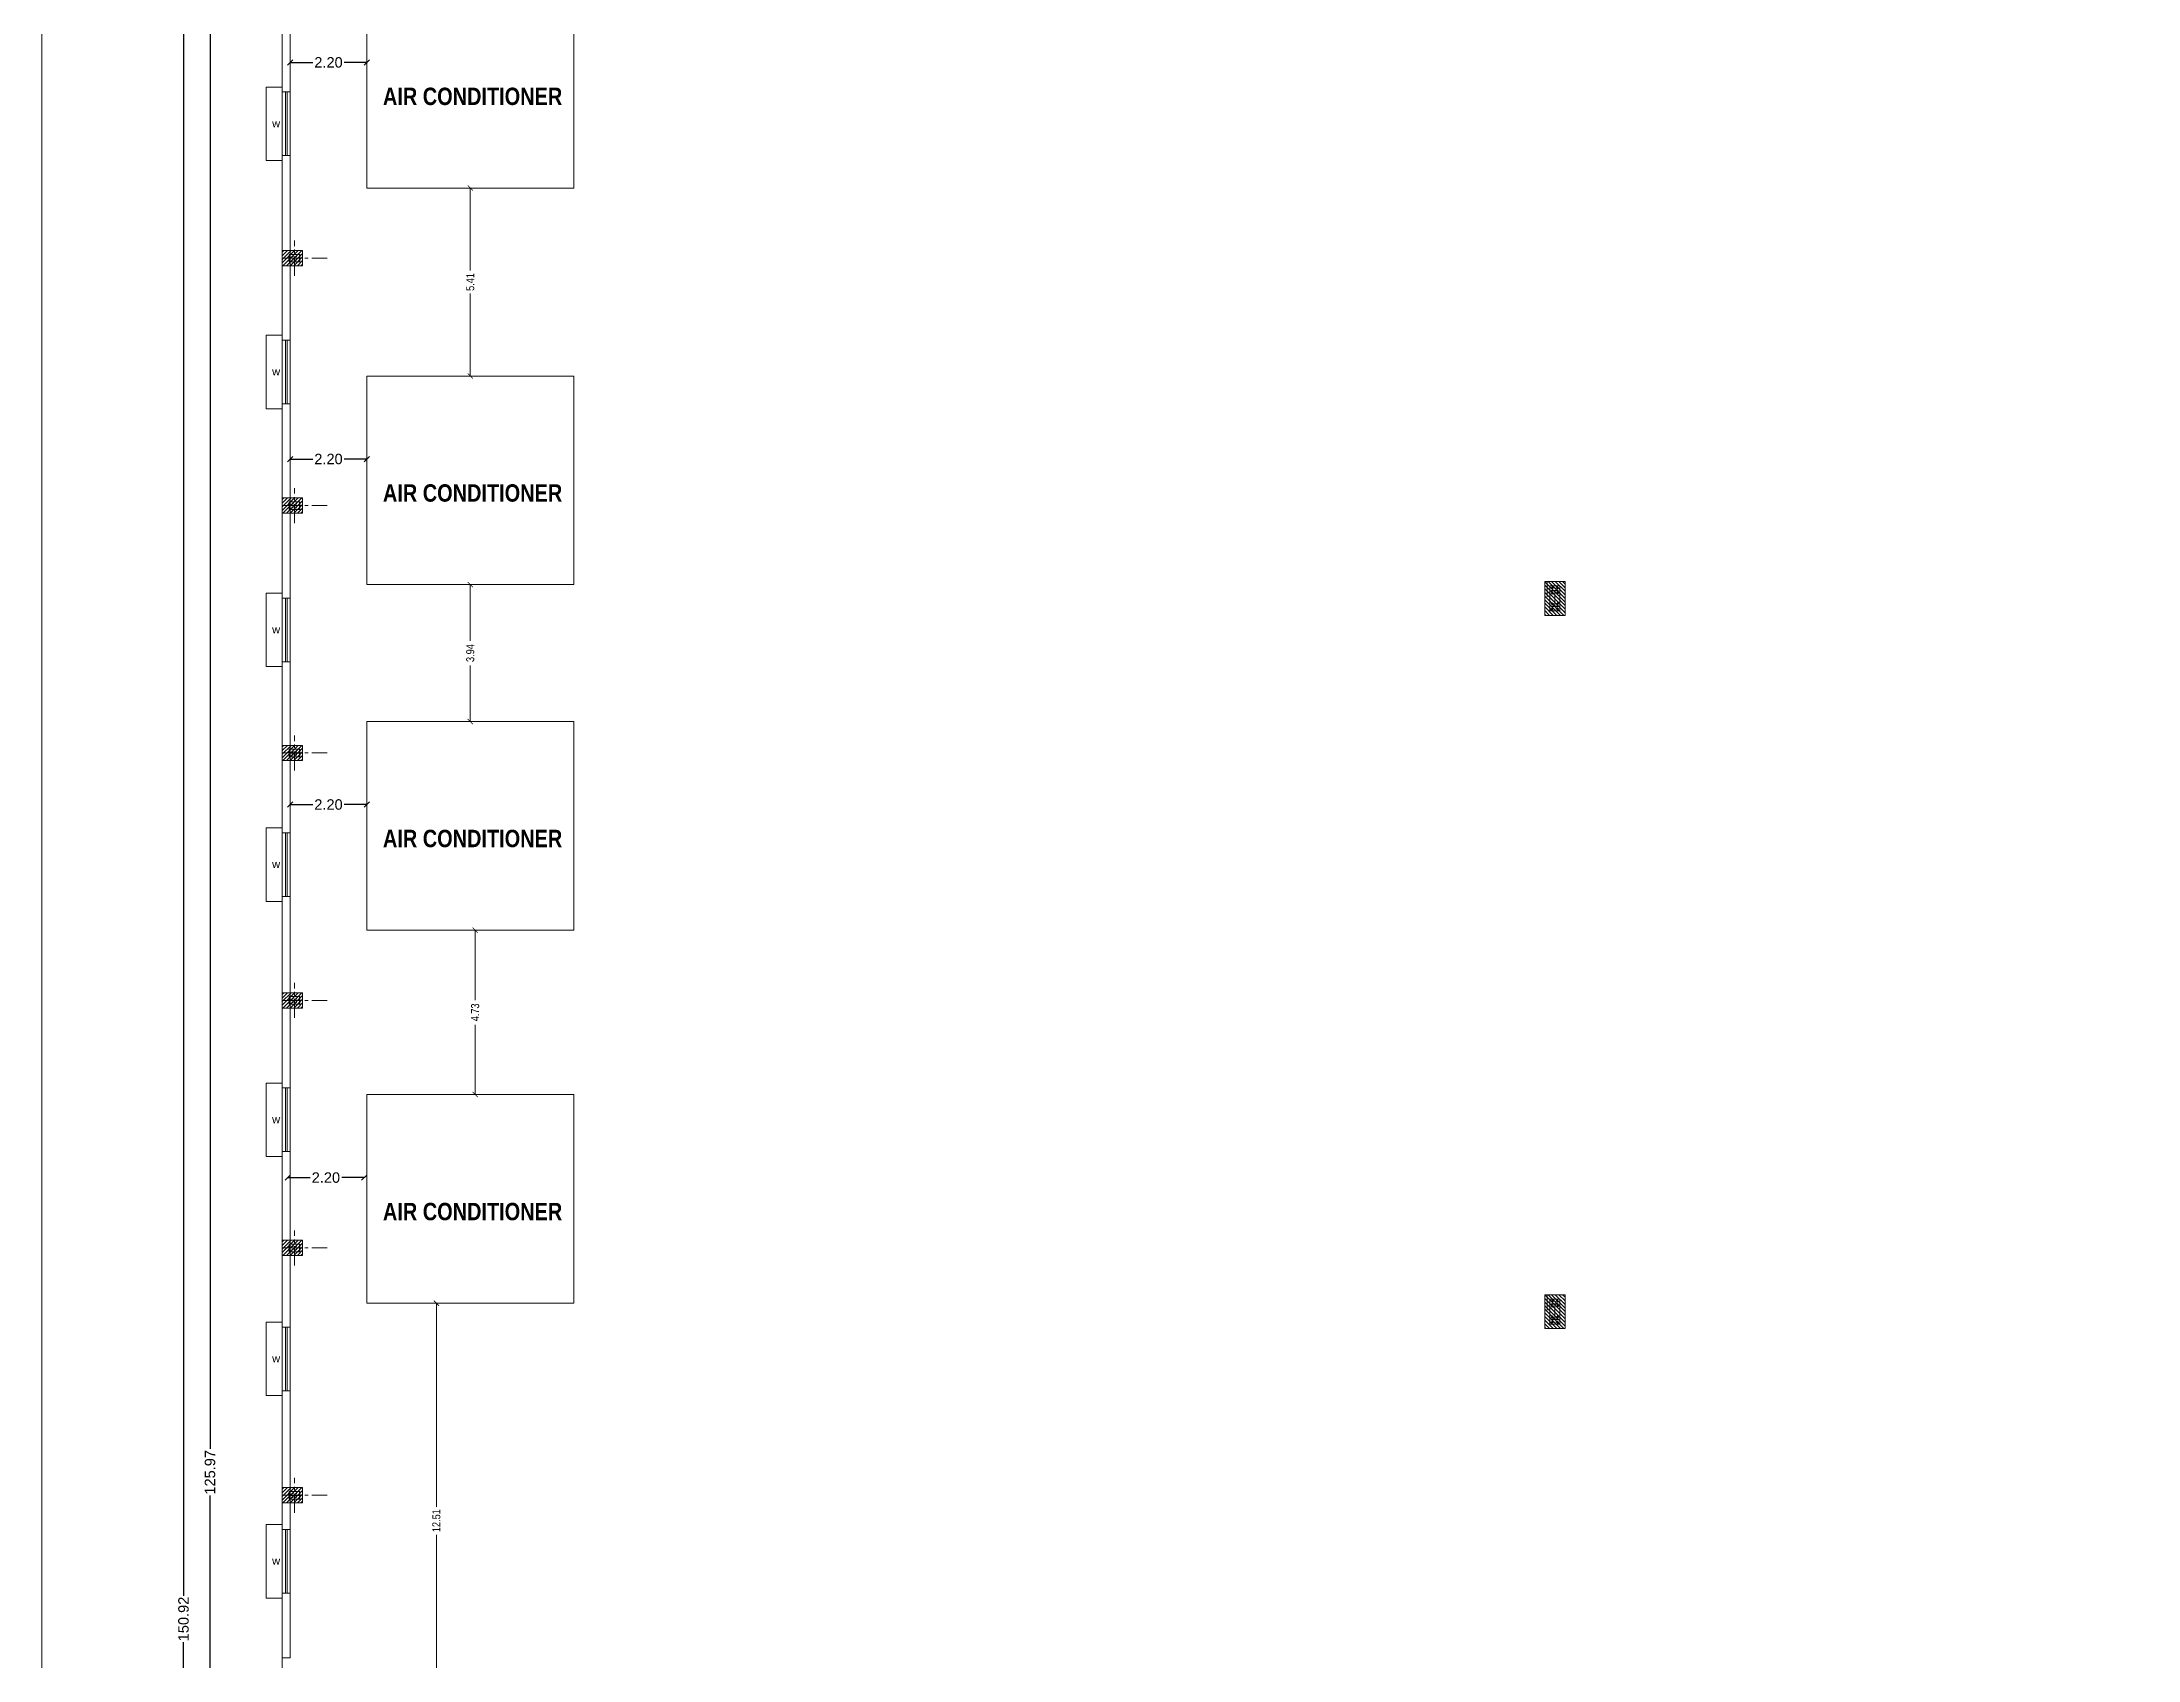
# Model space of a CAD drawing. Header units: metres. Extents: x -1560405 to -1559609, y 42907 to 43310.
# Drawn here: x -1559943 to -1559882.8, y 43034.9 to 43081.4 of the extents above; entities that cross this region are included whole.
import ezdxf

# ---------------------------------------------------------------- set-up
doc = ezdxf.new("R2010")
doc.units = ezdxf.units.M
doc.header["$LTSCALE"] = 750
doc.header["$MEASUREMENT"] = 0
doc.header["$PDMODE"] = 35
doc.header["$PDSIZE"] = 50
doc.linetypes.add('CENTER2', pattern=[1.125, 0.75, -0.125, 0.125, -0.125])
doc.linetypes.add('DASHED2', pattern=[9.525, 6.35, -3.175])
doc.layers.get('0').update_dxf_attribs({"lineweight": 5})
doc.layers.get('Defpoints').update_dxf_attribs({"lineweight": 0})
doc.layers.add('BLK_1_FLR_0_BLT_UP_AREA', color=1, linetype='Continuous', plot=False)
doc.layers.add('BLK_1_FLR_0_CARPET_AREA', color=10, linetype='Continuous')
doc.layers.add('BLK_1_FLR_0_REGULAR_ROOM_1', color=117, linetype='Continuous')
doc.layers.add('grid', color=253, linetype='Continuous', lineweight=5)
doc.styles.add('GLOBAL INFRA', font='ARIALNB.TTF', dxfattribs={"height": 0.3})
doc.styles.add('mani', font='swissc.ttf', dxfattribs={"height": 0.23})
doc.styles.get("Standard").update_dxf_attribs({"font": 'arial.ttf'})
doc.dimstyles.new('Civil Mt', dxfattribs={"dimtxt": 0.23, "dimasz": 0.15, "dimexe": 0, "dimexo": 0, "dimgap": 0.1, "dimtad": 0, "dimzin": 0, "dimdsep": 46, "dimtxsty": 'mani', "dimblk": 'ARCHTICK', "dimcen": 0, "dimse1": 1, "dimse2": 1, "dimclrd": 253, "dimclrt": 7, "dimadec": 0, "dimazin": 3, "dimtfac": 1, "dimtofl": 0, "dimtmove": 1, "dimatfit": 3, "dimfxl": 0, "dimfrac": 2, "dimtolj": 1, "dimtzin": 0, "dimlwd": 13, "dimarcsym": 0})
doc.dimstyles.new('Civil mt size large', dxfattribs={"dimtxt": 0.3, "dimasz": 0.15, "dimexe": 0, "dimexo": 0, "dimgap": 0.0625, "dimtad": 0, "dimzin": 0, "dimdsep": 46, "dimtxsty": 'Standard', "dimblk": 'OBLIQUE', "dimcen": 0, "dimse1": 1, "dimse2": 1, "dimclrd": 253, "dimclrt": 7, "dimadec": 0, "dimazin": 3, "dimtfac": 1, "dimtofl": 0, "dimtmove": 1, "dimatfit": 3, "dimfxl": 0, "dimfrac": 2, "dimtolj": 1, "dimtzin": 0, "dimarcsym": 0})

# ---------------------------------------------------------------- blocks, each defined once
blk = doc.blocks.new('Z$W@#0BBF08D7')
for p, q in [((84, 42), (0, 42)), ((42, 84), (42, 0))]:
    blk.add_line(p, q)
blk.add_circle((42, 42), 21)
blk = doc.blocks.new('Z$W@#71D679F2')
at = {"color": 1}
for points in [[(0, 300), (740, 300), (740, 0), (0, 0)], [(135, 50), (135, 250), (145, 250), (145, 50)], [(145, 147), (595, 147), (595, 152), (145, 152)], [(605, 50), (605, 250), (595, 250), (595, 50)]]:
    blk.add_lwpolyline(points, close=True, dxfattribs=at)
for p in [(18, 183), (18, 33), (168, 183), (168, 33)]:
    blk.add_blockref('Z$W@#0BBF08D7', p)
at = {"xscale": -1}
for p in [(572, 183), (572, 33), (722, 183), (722, 33)]:
    blk.add_blockref('Z$W@#0BBF08D7', p, dxfattribs=at)
blk = doc.blocks.new('_Oblique')
at = {"color": 0, "linetype": 'ByBlock', "lineweight": -2}
blk.add_line((-0.5, -0.5), (0.5, 0.5), dxfattribs=at)
blk = doc.blocks.new('*D492')
at = {"color": 253, "lineweight": -2}
for p, q in [((-1559938.179, 43103.29), (-1559938.179, 43040.974)), ((-1559938.179, 42977.315), (-1559938.179, 43039.632))]:
    blk.add_line(p, q, dxfattribs=at)
at = {"layer": 'Defpoints', "color": 0}
for p in [(-1559938.179, 43103.29), (-1559934.983, 43103.29, 0), (-1559934.983, 42977.315, 0)]:
    blk.add_point(p, dxfattribs=at)
at = {"color": 253, "lineweight": -2, "xscale": 0.15, "yscale": 0.15, "zscale": 0.15}
for p, rotation in [((-1559938.179, 43103.29), 90), ((-1559938.179, 42977.315), 270)]:
    blk.add_blockref('_Oblique', p, dxfattribs=dict(at, rotation=rotation))
at = {"color": 7, "insert": (-1559938.179, 43040.303), "char_height": 0.3, "attachment_point": 5, "rotation": 90}
blk.add_mtext('\\A1;125.97', dxfattribs=at)
blk = doc.blocks.new('*D494')
at = {"color": 253, "lineweight": -2}
for p, q in [((-1559938.942, 43111.548), (-1559938.942, 43036.755)), ((-1559938.942, 42960.623), (-1559938.942, 43035.416))]:
    blk.add_line(p, q, dxfattribs=at)
at = {"layer": 'Defpoints', "color": 0}
for p in [(-1559936.104, 43111.548), (-1559938.942, 42960.623), (-1559936.104, 42960.623, 0)]:
    blk.add_point(p, dxfattribs=at)
at = {"color": 253, "lineweight": -2, "xscale": 0.15, "yscale": 0.15, "zscale": 0.15}
for p, rotation in [((-1559938.942, 43111.548), 90), ((-1559938.942, 42960.623), 270)]:
    blk.add_blockref('_Oblique', p, dxfattribs=dict(at, rotation=rotation))
at = {"color": 7, "insert": (-1559938.942, 43036.085), "char_height": 0.3, "attachment_point": 5, "rotation": 90}
blk.add_mtext('\\A1;150.92', dxfattribs=at)
blk = doc.blocks.new('*D502')
at = {"color": 253, "lineweight": -2}
for p, q in [((-1559935.949, 43048.777), (-1559935.303, 43048.777)), ((-1559933.748, 43048.777), (-1559934.394, 43048.777))]:
    blk.add_line(p, q, dxfattribs=at)
at = {"layer": 'Defpoints', "color": 0}
for p in [(-1559935.949, 43048.777), (-1559933.748, 43048.777), (-1559933.748, 43027.567)]:
    blk.add_point(p, dxfattribs=at)
at = {"color": 253, "lineweight": -2, "xscale": 0.15, "yscale": 0.15, "zscale": 0.15, "rotation": 180}
blk.add_blockref('_Oblique', (-1559935.949, 43048.777), dxfattribs=at)
at = {"color": 253, "lineweight": -2, "xscale": 0.15, "yscale": 0.15, "zscale": 0.15}
blk.add_blockref('_Oblique', (-1559933.748, 43048.777), dxfattribs=at)
at = {"color": 7, "insert": (-1559934.849, 43048.777), "char_height": 0.3, "attachment_point": 5}
blk.add_mtext('\\A1;2.20', dxfattribs=at)
blk = doc.blocks.new('*D503')
at = {"color": 253, "lineweight": -2}
for p, q in [((-1559935.874, 43059.505), (-1559935.228, 43059.505)), ((-1559933.673, 43059.505), (-1559934.319, 43059.505))]:
    blk.add_line(p, q, dxfattribs=at)
at = {"layer": 'Defpoints', "color": 0}
for p in [(-1559935.874, 43059.505), (-1559933.673, 43059.505), (-1559933.673, 43038.295)]:
    blk.add_point(p, dxfattribs=at)
at = {"color": 253, "lineweight": -2, "xscale": 0.15, "yscale": 0.15, "zscale": 0.15, "rotation": 180}
blk.add_blockref('_Oblique', (-1559935.874, 43059.505), dxfattribs=at)
at = {"color": 253, "lineweight": -2, "xscale": 0.15, "yscale": 0.15, "zscale": 0.15}
blk.add_blockref('_Oblique', (-1559933.673, 43059.505), dxfattribs=at)
at = {"color": 7, "insert": (-1559934.774, 43059.505), "char_height": 0.3, "attachment_point": 5}
blk.add_mtext('\\A1;2.20', dxfattribs=at)
blk = doc.blocks.new('*D504')
at = {"color": 253, "lineweight": -2}
for p, q in [((-1559935.874, 43069.44), (-1559935.228, 43069.44)), ((-1559933.673, 43069.44), (-1559934.319, 43069.44))]:
    blk.add_line(p, q, dxfattribs=at)
at = {"layer": 'Defpoints', "color": 0}
for p in [(-1559935.874, 43069.44), (-1559933.673, 43069.44), (-1559933.673, 43048.23)]:
    blk.add_point(p, dxfattribs=at)
at = {"color": 253, "lineweight": -2, "xscale": 0.15, "yscale": 0.15, "zscale": 0.15, "rotation": 180}
blk.add_blockref('_Oblique', (-1559935.874, 43069.44), dxfattribs=at)
at = {"color": 253, "lineweight": -2, "xscale": 0.15, "yscale": 0.15, "zscale": 0.15}
blk.add_blockref('_Oblique', (-1559933.673, 43069.44), dxfattribs=at)
at = {"color": 7, "insert": (-1559934.774, 43069.44), "char_height": 0.3, "attachment_point": 5}
blk.add_mtext('\\A1;2.20', dxfattribs=at)
blk = doc.blocks.new('*D505')
at = {"color": 253, "lineweight": -2}
for p, q in [((-1559935.874, 43080.846), (-1559935.228, 43080.846)), ((-1559933.673, 43080.846), (-1559934.319, 43080.846))]:
    blk.add_line(p, q, dxfattribs=at)
at = {"layer": 'Defpoints', "color": 0}
for p in [(-1559935.874, 43080.846), (-1559933.673, 43080.846), (-1559933.673, 43059.636)]:
    blk.add_point(p, dxfattribs=at)
at = {"color": 253, "lineweight": -2, "xscale": 0.15, "yscale": 0.15, "zscale": 0.15, "rotation": 180}
blk.add_blockref('_Oblique', (-1559935.874, 43080.846), dxfattribs=at)
at = {"color": 253, "lineweight": -2, "xscale": 0.15, "yscale": 0.15, "zscale": 0.15}
blk.add_blockref('_Oblique', (-1559933.673, 43080.846), dxfattribs=at)
at = {"color": 7, "insert": (-1559934.774, 43080.846), "char_height": 0.3, "attachment_point": 5}
blk.add_mtext('\\A1;2.20', dxfattribs=at)
blk = doc.blocks.new('_ArchTick')
at = {"color": 0, "linetype": 'ByBlock', "const_width": 0.15}
blk.add_lwpolyline([(-0.5, -0.5), (0.5, 0.5)], dxfattribs=at)
blk = doc.blocks.new('*D596')
at = {"color": 253, "lineweight": 13}
for p, q in [((-1559931.673, 43045.165), (-1559931.673, 43039.315)), ((-1559931.673, 43032.658), (-1559931.673, 43038.508))]:
    blk.add_line(p, q, dxfattribs=at)
at = {"layer": 'Defpoints', "color": 0}
for p in [(-1559931.673, 43045.165), (-1559931.673, 43045.165), (-1559931.673, 43032.658)]:
    blk.add_point(p, dxfattribs=at)
at = {"color": 253, "lineweight": 13, "xscale": 0.15, "yscale": 0.15, "zscale": 0.15}
for p, rotation in [((-1559931.673, 43045.165), 90), ((-1559931.673, 43032.658), 270)]:
    blk.add_blockref('_ArchTick', p, dxfattribs=dict(at, rotation=rotation))
at = {"color": 7, "insert": (-1559931.673, 43038.912), "char_height": 0.23, "attachment_point": 5, "rotation": 90, "style": 'mani'}
blk.add_mtext('\\A1;12.51', dxfattribs=at)
blk = doc.blocks.new('*D597')
at = {"color": 253, "lineweight": 13}
for p, q in [((-1559930.558, 43055.893), (-1559930.558, 43053.884)), ((-1559930.558, 43051.165), (-1559930.558, 43053.175))]:
    blk.add_line(p, q, dxfattribs=at)
at = {"layer": 'Defpoints', "color": 0}
for p in [(-1559930.698, 43055.893), (-1559930.558, 43055.893), (-1559930.698, 43051.165)]:
    blk.add_point(p, dxfattribs=at)
at = {"color": 253, "lineweight": 13, "xscale": 0.15, "yscale": 0.15, "zscale": 0.15}
for p, rotation in [((-1559930.558, 43055.893), 90), ((-1559930.558, 43051.165), 270)]:
    blk.add_blockref('_ArchTick', p, dxfattribs=dict(at, rotation=rotation))
at = {"color": 7, "insert": (-1559930.558, 43053.529), "char_height": 0.23, "attachment_point": 5, "rotation": 90, "style": 'mani'}
blk.add_mtext('\\A1;4.73', dxfattribs=at)
blk = doc.blocks.new('*D598')
at = {"color": 253, "lineweight": 13}
for p, q in [((-1559930.698, 43065.829), (-1559930.698, 43064.215)), ((-1559930.698, 43061.893), (-1559930.698, 43063.507))]:
    blk.add_line(p, q, dxfattribs=at)
at = {"layer": 'Defpoints', "color": 0}
for p in [(-1559930.698, 43065.829), (-1559930.698, 43065.829), (-1559930.558, 43061.893)]:
    blk.add_point(p, dxfattribs=at)
at = {"color": 253, "lineweight": 13, "xscale": 0.15, "yscale": 0.15, "zscale": 0.15}
for p, rotation in [((-1559930.698, 43065.829), 90), ((-1559930.698, 43061.893), 270)]:
    blk.add_blockref('_ArchTick', p, dxfattribs=dict(at, rotation=rotation))
at = {"color": 7, "insert": (-1559930.698, 43063.861), "char_height": 0.23, "attachment_point": 5, "rotation": 90, "style": 'mani'}
blk.add_mtext('\\A1;3.94', dxfattribs=at)
blk = doc.blocks.new('*D599')
at = {"color": 253, "lineweight": 13}
for p, q in [((-1559930.698, 43077.234), (-1559930.698, 43074.864)), ((-1559930.698, 43071.829), (-1559930.698, 43074.199))]:
    blk.add_line(p, q, dxfattribs=at)
at = {"layer": 'Defpoints', "color": 0}
for p in [(-1559930.698, 43077.234), (-1559930.698, 43077.234), (-1559930.698, 43071.829)]:
    blk.add_point(p, dxfattribs=at)
at = {"color": 253, "lineweight": 13, "xscale": 0.15, "yscale": 0.15, "zscale": 0.15}
for p, rotation in [((-1559930.698, 43077.234), 90), ((-1559930.698, 43071.829), 270)]:
    blk.add_blockref('_ArchTick', p, dxfattribs=dict(at, rotation=rotation))
at = {"color": 7, "insert": (-1559930.698, 43074.532), "char_height": 0.23, "attachment_point": 5, "rotation": 90, "style": 'mani'}
blk.add_mtext('\\A1;5.41', dxfattribs=at)
blk = doc.blocks.new('Z$W@#459304DB')
for p, q in [((44, 22), (0, 22)), ((22, 0), (22, 44))]:
    blk.add_line(p, q)
blk.add_circle((22, 22), 11)
blk = doc.blocks.new('Z$W@#47CD4689')
at = {"color": 1}
for points in [[(-210, 0), (-210, 225), (-200, 225), (-200, 0)], [(-210, 225), (110, 225), (110, 0), (-210, 0)], [(-200, 110), (100, 110), (100, 115), (-200, 115)], [(110, 0), (110, 225), (100, 225), (100, 0)]]:
    blk.add_lwpolyline(points, close=True, dxfattribs=at)
at = {"layer": 'grid', "linetype": 'CENTER2'}
for points in [[(-50, -404), (-50, 629)], [(-410, 113), (915, 113)]]:
    blk.add_lwpolyline(points, dxfattribs=at)
for p in [(-122, 141), (-122, 41), (-22, 141), (-22, 41)]:
    blk.add_blockref('Z$W@#459304DB', p)

msp = doc.modelspace()

# ---------------------------------------------------------------- hatches: boundary and pattern name
at = {"linetype": 'Continuous'}
h = msp.add_hatch(dxfattribs=at)
h.set_pattern_fill('ANSI31', scale=0.585)
h.set_pattern_definition([(45, (-1562670.309335, 44460.075955), (-0.0517071834, 0.0517071834), [])])
h.paths.add_polyline_path([(-1559935.5192, 43074.99821), (-1559936.1042, 43074.99821), (-1559936.1042, 43075.43696), (-1559935.5192, 43075.43696)])
h = msp.add_hatch(dxfattribs=at)
h.set_pattern_fill('ANSI31', scale=0.585)
h.set_pattern_definition([(45, (-1562670.309335, 44452.96096), (-0.0517071834, 0.0517071834), [])])
h.paths.add_polyline_path([(-1559935.5192, 43067.88322), (-1559936.1042, 43067.88322), (-1559936.1042, 43068.32197), (-1559935.5192, 43068.32197)])
h = msp.add_hatch(dxfattribs=at)
h.set_pattern_fill('ANSI31', scale=0.585, angle=-90)
h.set_pattern_definition([(315, (-1558601.49901, 45679.248996), (0.0517071834, 0.0517071834), [])])
h.paths.add_polyline_path([(-1559899.81167, 43064.94453), (-1559899.81167, 43065.91953), (-1559899.22667, 43065.91953), (-1559899.22667, 43064.94453)])
h = msp.add_hatch(dxfattribs=at)
h.set_pattern_fill('ANSI31', scale=0.585)
h.set_pattern_definition([(45, (-1562670.309335, 44445.845966), (-0.0517071834, 0.0517071834), [])])
h.paths.add_polyline_path([(-1559935.5192, 43060.76822), (-1559936.1042, 43060.76822), (-1559936.1042, 43061.20697), (-1559935.5192, 43061.20697)])
h = msp.add_hatch(dxfattribs=at)
h.set_pattern_fill('ANSI31', scale=0.585)
h.set_pattern_definition([(45, (-1562670.309335, 44438.73097), (-0.0517071834, 0.0517071834), [])])
h.paths.add_polyline_path([(-1559935.5192, 43053.65323), (-1559936.1042, 43053.65323), (-1559936.1042, 43054.09198), (-1559935.5192, 43054.09198)])
h = msp.add_hatch(dxfattribs=at)
h.set_pattern_fill('ANSI31', scale=0.585)
h.set_pattern_definition([(45, (-1562670.309335, 44431.61598), (-0.0517071834, 0.0517071834), [])])
h.paths.add_polyline_path([(-1559935.5192, 43046.53823), (-1559936.1042, 43046.53823), (-1559936.1042, 43046.97698), (-1559935.5192, 43046.97698)])
h = msp.add_hatch(dxfattribs=at)
h.set_pattern_fill('ANSI31', scale=0.585, angle=-90)
h.set_pattern_definition([(315, (-1558601.49901, 45658.73996), (0.0517071834, 0.0517071834), [])])
h.paths.add_polyline_path([(-1559899.81167, 43044.4355), (-1559899.81167, 43045.4105), (-1559899.22667, 43045.4105), (-1559899.22667, 43044.4355)])
h = msp.add_hatch(dxfattribs=at)
h.set_pattern_fill('ANSI31', scale=0.585)
h.set_pattern_definition([(45, (-1562670.309335, 44424.500984), (-0.0517071834, 0.0517071834), [])])
h.paths.add_polyline_path([(-1559935.5192, 43039.42324), (-1559936.1042, 43039.42324), (-1559936.1042, 43039.86199), (-1559935.5192, 43039.86199)])

# ---------------------------------------------------------------- linework, layer by layer
at = {"color": 7, "linetype": 'DASHED2', "ltscale": 0.2}
for p, q in [((-1559936.1042, 43080.13681), (-1559936.5642, 43080.13681)), ((-1559936.5642, 43080.13681), (-1559936.5642, 43078.02484)), ((-1559936.5642, 43078.02484), (-1559936.1042, 43078.02484)), ((-1559936.1042, 43073.00025), (-1559936.5642, 43073.00025)), ((-1559936.5642, 43073.00025), (-1559936.5642, 43070.88828)), ((-1559936.5642, 43070.88828), (-1559936.1042, 43070.88828)), ((-1559936.1042, 43065.58279), (-1559936.5642, 43065.58279)), ((-1559936.5642, 43065.58279), (-1559936.5642, 43063.47082)), ((-1559936.5642, 43063.47082), (-1559936.1042, 43063.47082)), ((-1559936.1042, 43058.83374), (-1559936.5642, 43058.83374)), ((-1559936.5642, 43058.83374), (-1559936.5642, 43056.72177)), ((-1559936.5642, 43056.72177), (-1559936.1042, 43056.72177)), ((-1559936.1042, 43051.49605), (-1559936.5642, 43051.49605)), ((-1559936.5642, 43051.49605), (-1559936.5642, 43049.38408)), ((-1559936.5642, 43049.38408), (-1559936.1042, 43049.38408)), ((-1559936.1042, 43044.62166), (-1559936.5642, 43044.62166)), ((-1559936.5642, 43044.62166), (-1559936.5642, 43042.50969)), ((-1559936.5642, 43042.50969), (-1559936.1042, 43042.50969)), ((-1559936.1042, 43038.79935), (-1559936.5642, 43038.79935)), ((-1559936.5642, 43038.79935), (-1559936.5642, 43036.68738)), ((-1559936.5642, 43036.68738), (-1559936.1042, 43036.68738))]:
    msp.add_line(p, q, dxfattribs=at)
at = {"color": 7, "ltscale": 0.2}
for p, q in [((-1559935.8742, 43079.99681), (-1559936.1042, 43079.99681)), ((-1559936.01457, 43078.16484), (-1559936.01457, 43079.99681)), ((-1559935.98917, 43079.99681), (-1559935.98917, 43079.99681)), ((-1559935.96377, 43078.16484), (-1559935.96377, 43079.99681)), ((-1559936.1042, 43078.16484), (-1559935.8742, 43078.16484)), ((-1559935.98917, 43078.16484), (-1559935.98917, 43078.16484)), ((-1559935.8742, 43072.86025), (-1559936.1042, 43072.86025)), ((-1559936.01457, 43071.02828), (-1559936.01457, 43072.86025)), ((-1559935.98917, 43072.86025), (-1559935.98917, 43072.86025)), ((-1559935.96377, 43071.02828), (-1559935.96377, 43072.86025)), ((-1559936.1042, 43071.02828), (-1559935.8742, 43071.02828)), ((-1559935.98917, 43071.02828), (-1559935.98917, 43071.02828)), ((-1559935.8742, 43065.44279), (-1559936.1042, 43065.44279)), ((-1559936.01457, 43063.61082), (-1559936.01457, 43065.44279)), ((-1559935.98917, 43065.44279), (-1559935.98917, 43065.44279)), ((-1559935.96377, 43063.61082), (-1559935.96377, 43065.44279)), ((-1559936.1042, 43063.61082), (-1559935.8742, 43063.61082)), ((-1559935.98917, 43063.61082), (-1559935.98917, 43063.61082)), ((-1559935.8742, 43058.69374), (-1559936.1042, 43058.69374)), ((-1559936.01457, 43056.86177), (-1559936.01457, 43058.69374)), ((-1559935.98917, 43058.69374), (-1559935.98917, 43058.69374)), ((-1559935.96377, 43056.86177), (-1559935.96377, 43058.69374)), ((-1559936.1042, 43056.86177), (-1559935.8742, 43056.86177)), ((-1559935.98917, 43056.86177), (-1559935.98917, 43056.86177)), ((-1559935.8742, 43051.35605), (-1559936.1042, 43051.35605)), ((-1559936.01457, 43049.52408), (-1559936.01457, 43051.35605)), ((-1559935.98917, 43051.35605), (-1559935.98917, 43051.35605)), ((-1559935.96377, 43049.52408), (-1559935.96377, 43051.35605)), ((-1559936.1042, 43049.52408), (-1559935.8742, 43049.52408)), ((-1559935.98917, 43049.52408), (-1559935.98917, 43049.52408)), ((-1559935.8742, 43044.48166), (-1559936.1042, 43044.48166)), ((-1559936.01457, 43042.64969), (-1559936.01457, 43044.48166)), ((-1559935.98917, 43044.48166), (-1559935.98917, 43044.48166)), ((-1559935.96377, 43042.64969), (-1559935.96377, 43044.48166)), ((-1559936.1042, 43042.64969), (-1559935.8742, 43042.64969)), ((-1559935.98917, 43042.64969), (-1559935.98917, 43042.64969)), ((-1559935.8742, 43038.65935), (-1559936.1042, 43038.65935)), ((-1559936.01457, 43036.82738), (-1559936.01457, 43038.65935)), ((-1559935.98917, 43038.65935), (-1559935.98917, 43038.65935)), ((-1559935.96377, 43036.82738), (-1559935.96377, 43038.65935)), ((-1559936.1042, 43036.82738), (-1559935.8742, 43036.82738)), ((-1559935.98917, 43036.82738), (-1559935.98917, 43036.82738))]:
    msp.add_line(p, q, dxfattribs=at)
at = {"color": 7}
for p, q in [((-1559899.73854, 43065.91953, 94.40535), (-1559899.73854, 43065.47953, 94.40535)), ((-1559899.73854, 43045.4105, 94.40535), (-1559899.73854, 43044.9705, 94.40535)), ((-1559935.8742, 43034.96675), (-1559936.1042, 43034.96675))]:
    msp.add_line(p, q, dxfattribs=at)
for points in [[(-1559608.97831, 43167.13879), (-1559943.01255, 43167.13879), (-1559943.01255, 42906.74882), (-1559608.97831, 42906.74882)], [(-1559936.1042, 42960.62268), (-1559936.1042, 43111.5476), (-1559826.71409, 43111.5476), (-1559826.7142, 42960.62268)], [(-1559933.67298, 43083.23447), (-1559927.72303, 43083.23447), (-1559927.72303, 43077.23447), (-1559933.67298, 43077.23447)], [(-1559933.67298, 43071.82866), (-1559927.72303, 43071.82866), (-1559927.72303, 43065.82866), (-1559933.67298, 43065.82866)], [(-1559933.67298, 43061.89328), (-1559927.72303, 43061.89328), (-1559927.72303, 43055.89328), (-1559933.67298, 43055.89328)], [(-1559933.67298, 43051.16527), (-1559927.72303, 43051.16527), (-1559927.72303, 43045.16527), (-1559933.67298, 43045.16527)]]:
    msp.add_lwpolyline(points, close=True, dxfattribs=at)
msp.add_lwpolyline([(-1559935.8742, 43034.96675), (-1559935.8742, 43098.09739)], dxfattribs=at)
at = {"color": 7, "linetype": 'Continuous'}
for points, elevation in [([(-1559935.5192, 43075.43696), (-1559936.1042, 43075.43696), (-1559936.1042, 43074.99821), (-1559935.5192, 43074.99821)], 0.00333), ([(-1559935.5192, 43068.32197), (-1559936.1042, 43068.32197), (-1559936.1042, 43067.88322), (-1559935.5192, 43067.88322)], 0.00311), ([(-1559899.81167, 43065.91953), (-1559899.81167, 43064.94453), (-1559899.22667, 43064.94453), (-1559899.22667, 43065.91953)], 94.40535), ([(-1559935.5192, 43061.20697), (-1559936.1042, 43061.20697), (-1559936.1042, 43060.76822), (-1559935.5192, 43060.76822)], 0.00289), ([(-1559935.5192, 43054.09198), (-1559936.1042, 43054.09198), (-1559936.1042, 43053.65323), (-1559935.5192, 43053.65323)], 0.00266), ([(-1559935.5192, 43046.97698), (-1559936.1042, 43046.97698), (-1559936.1042, 43046.53823), (-1559935.5192, 43046.53823)], 0.00244), ([(-1559899.81167, 43045.4105), (-1559899.81167, 43044.4355), (-1559899.22667, 43044.4355), (-1559899.22667, 43045.4105)], 94.40535), ([(-1559935.5192, 43039.86199), (-1559936.1042, 43039.86199), (-1559936.1042, 43039.42324), (-1559935.5192, 43039.42324)], 0.00222)]:
    msp.add_lwpolyline(points, close=True, dxfattribs=dict(at, elevation=elevation))
at = {"layer": 'BLK_1_FLR_0_BLT_UP_AREA', "color": 45, "const_width": 0.01}
msp.add_lwpolyline([(-1559936.1042, 42960.62268), (-1559826.71409, 42960.62268), (-1559826.71409, 43111.5476), (-1559936.1042, 43111.5476)], close=True, dxfattribs=at)
at = {"layer": 'BLK_1_FLR_0_CARPET_AREA', "color": 46, "const_width": 0.001}
msp.add_lwpolyline([(-1559921.36925, 42960.85268), (-1559921.37006, 42965.35264), (-1559917.64006, 42965.35331), (-1559917.64006, 42967.85105), (-1559896.27394, 42967.85105), (-1559896.27394, 42960.85268), (-1559826.9442, 42960.85268), (-1559826.9442, 43111.3176), (-1559935.8742, 43111.3176), (-1559935.8742, 42960.85268), (-1559921.36925, 42960.85268)], close=True, dxfattribs=at)
at = {"layer": 'BLK_1_FLR_0_REGULAR_ROOM_1', "color": 4, "const_width": 0.001, "elevation": 0}
msp.add_lwpolyline([(-1559921.36936, 42960.85268), (-1559921.37018, 42965.35264), (-1559917.64018, 42965.35331), (-1559917.64018, 42967.85105), (-1559896.27405, 42967.85105), (-1559896.27405, 42960.85268), (-1559826.94432, 42960.85268), (-1559826.94432, 43111.3176), (-1559935.87432, 43111.3176), (-1559935.87432, 42960.85268), (-1559921.36936, 42960.85268)], close=True, dxfattribs=at)

# ---------------------------------------------------------------- block references
at = {"color": 7, "xscale": 0.000975, "yscale": 0.000975, "zscale": 0.000975}
for p in [(-1559935.70457, 43075.1079, -94.40202), (-1559935.70457, 43067.9929, -94.40224), (-1559935.70457, 43060.87791, -94.40246), (-1559935.70457, 43053.76292, -94.40269), (-1559935.70457, 43046.64792, -94.40291), (-1559935.70457, 43039.53293, -94.40313)]:
    msp.add_blockref('Z$W@#47CD4689', p, dxfattribs=at)
at = {"color": 7, "xscale": 0.000975, "yscale": 0.000975, "zscale": 0.000975, "rotation": 90.00000000000118}
for p in [(-1559899.37292, 43065.07128, 94.40535), (-1559899.37292, 43044.56225, 94.40535)]:
    msp.add_blockref('Z$W@#71D679F2', p, dxfattribs=at)

# ---------------------------------------------------------------- texts
at = {"color": 7, "style": 'GLOBAL INFRA'}
for p in [(-1559933.20876, 43079.62086, -59.00586), (-1559933.20876, 43068.21505, -59.00586), (-1559933.20876, 43058.27967, -59.00586), (-1559933.20876, 43047.55166, -59.00586)]:
    msp.add_text('AIR CONDITIONER', height=0.5, dxfattribs=at).set_placement(p)
at = {"color": 7, "ltscale": 0.2}
for p in [(-1559936.39551, 43078.98004), (-1559936.39551, 43071.84347), (-1559936.39551, 43064.42602), (-1559936.39551, 43057.67697), (-1559936.39551, 43050.33927), (-1559936.39551, 43043.46488), (-1559936.39551, 43037.64258)]:
    msp.add_text('w', height=0.23, dxfattribs=at).set_placement(p)

# ---------------------------------------------------------------- dimensions: what is measured, and where the dimension line sits
at = {"color": 7}
for base, p1, p2, picture, middle in [((-1559938.94183, 42960.62268), (-1559936.1042, 43111.5476), (-1559936.10421, 42960.62268, 0), '*D494', (-1559938.94183, 43036.08514)), ((-1559938.17918, 43103.29018), (-1559934.98321, 42977.31543, 0), (-1559934.98321, 43103.29018, 0), '*D492', (-1559938.17918, 43040.3028))]:
    dim = msp.add_linear_dim(base=base, p1=p1, p2=p2, angle=90, dimstyle='Civil mt size large', dxfattribs=at)
    dim.commit()
    dim.dimension.update_dxf_attribs({"geometry": picture, "text_midpoint": middle})
for base, p1, p2, picture, middle in [((-1559933.67298, 43080.84623), (-1559935.8742, 43080.84623), (-1559933.67298, 43059.6361), '*D505', (-1559934.77359, 43080.84623)), ((-1559933.67298, 43069.44042), (-1559935.8742, 43069.44042), (-1559933.67298, 43048.23029), '*D504', (-1559934.77359, 43069.44042)), ((-1559933.67298, 43059.50504), (-1559935.8742, 43059.50504), (-1559933.67298, 43038.2949), '*D503', (-1559934.77359, 43059.50504)), ((-1559933.74798, 43048.77703), (-1559935.9492, 43048.77703), (-1559933.74798, 43027.56689), '*D502', (-1559934.84859, 43048.77703))]:
    dim = msp.add_linear_dim(base=base, p1=p1, p2=p2, dimstyle='Civil mt size large', dxfattribs=at)
    dim.commit()
    dim.dimension.update_dxf_attribs({"geometry": picture, "text_midpoint": middle})
at = {"color": 1}
for base, p1, p2, picture, middle in [((-1559930.69801, 43077.23447), (-1559930.69801, 43071.82866), (-1559930.69801, 43077.23447), '*D599', (-1559930.69801, 43074.53157)), ((-1559930.69801, 43065.82866), (-1559930.55826, 43061.89328), (-1559930.69801, 43065.82866), '*D598', (-1559930.69801, 43063.86097)), ((-1559930.55826, 43055.89328), (-1559930.69801, 43051.16527), (-1559930.69801, 43055.89328), '*D597', (-1559930.55826, 43053.52927)), ((-1559931.67298, 43045.16527), (-1559931.67298, 43032.65834), (-1559931.67298, 43045.16527), '*D596', (-1559931.67298, 43038.9118))]:
    dim = msp.add_linear_dim(base=base, p1=p1, p2=p2, angle=90, dimstyle='Civil Mt', dxfattribs=at)
    dim.commit()
    dim.dimension.update_dxf_attribs({"geometry": picture, "text_midpoint": middle})

doc.saveas('drawing.dxf')
